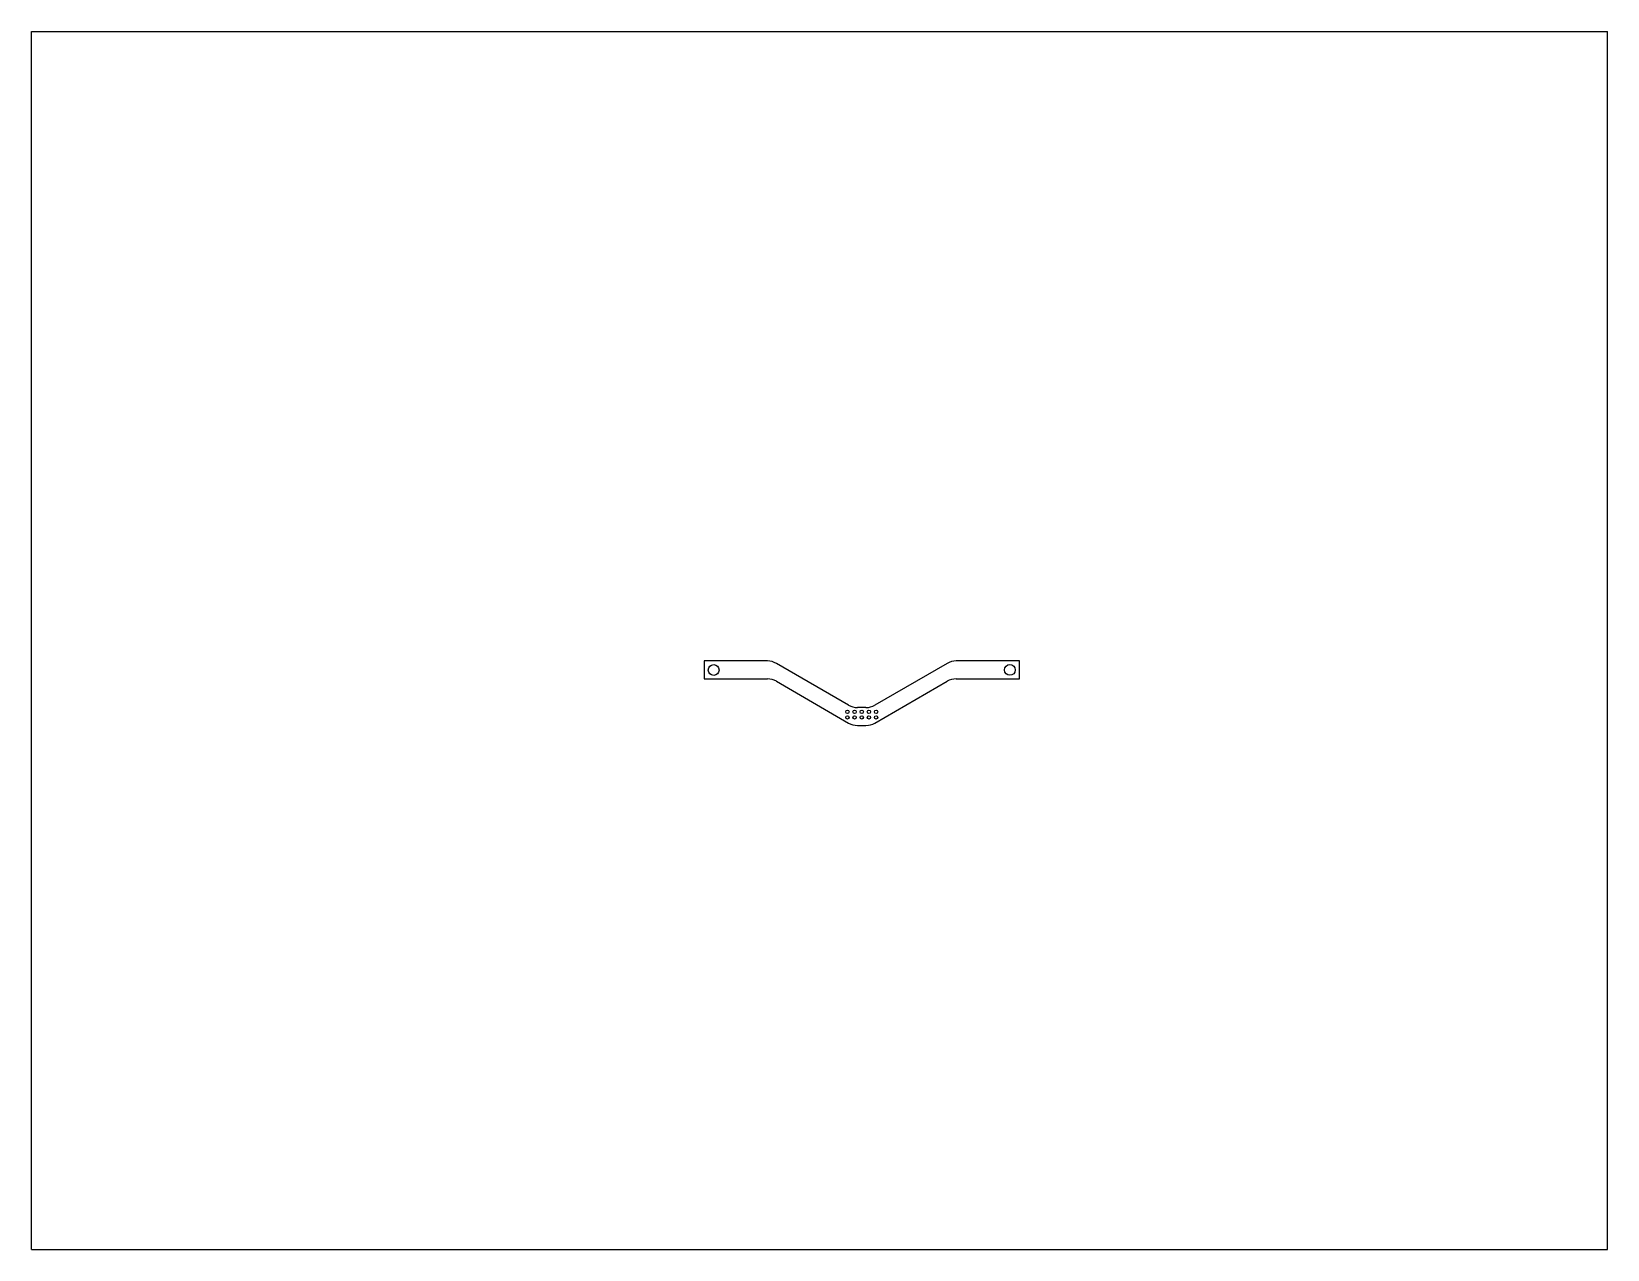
# Model space of a CAD drawing. Header units: inches. Extents: x 0 to 22, y 0 to 17.
import ezdxf

# ---------------------------------------------------------------- set-up
doc = ezdxf.new("R2010")
doc.units = ezdxf.units.IN
doc.header["$LTSCALE"] = 1.21
doc.header["$MEASUREMENT"] = 0
doc.layers.get('0').update_dxf_attribs({"linetype": 'CONTINUOUS'})
doc.layers.add('02___PRT_ALL_AXES', color=7, linetype='CONTINUOUS')

msp = doc.modelspace()

# ---------------------------------------------------------------- linework, layer by layer
at = {"color": 7, "linetype": 'Continuous'}
for p, q in [((0, 0), (0, 17)), ((0, 17), (22, 17)), ((22, 0), (22, 17)), ((9.39, 8.214), (9.39, 7.964)), ((10.273, 8.214), (9.39, 8.214)), ((11.407, 7.598), (10.398, 8.181)), ((12.783, 8.181), (11.774, 7.598)), ((13.79, 8.214), (12.908, 8.214)), ((13.79, 7.964), (13.79, 8.214)), ((9.39, 7.964), (10.273, 7.964)), ((10.398, 7.931), (11.407, 7.348)), ((11.774, 7.348), (12.783, 7.931)), ((12.908, 7.964), (13.79, 7.964)), ((11.649, 7.564), (11.532, 7.564)), ((11.532, 7.314), (11.649, 7.314)), ((0, 0), (22, 0))]:
    msp.add_line(p, q, dxfattribs=at)
for centre, start, end in [((10.273, 7.964), 60, 90), ((12.908, 7.964), 90, 120), ((10.273, 7.714), 60, 90), ((12.908, 7.714), 90, 120), ((11.532, 7.814), 240, 270), ((11.649, 7.814), 270, 300), ((11.532, 7.564), 240, 270), ((11.649, 7.564), 270, 300)]:
    msp.add_arc(centre, 0.25, start, end, dxfattribs=at)
at = {"layer": '02___PRT_ALL_AXES', "color": 7, "linetype": 'Continuous'}
for centre, radius in [((9.523, 8.088), 0.075), ((13.658, 8.089), 0.075), ((11.39, 7.504), 0.0236), ((11.49, 7.504), 0.0236), ((11.59, 7.504), 0.0236), ((11.69, 7.504), 0.0236), ((11.79, 7.504), 0.0236), ((11.39, 7.426), 0.0236), ((11.49, 7.426), 0.0236), ((11.59, 7.426), 0.0236), ((11.69, 7.426), 0.0236), ((11.79, 7.426), 0.0236)]:
    msp.add_circle(centre, radius, dxfattribs=at)

doc.saveas('drawing.dxf')
